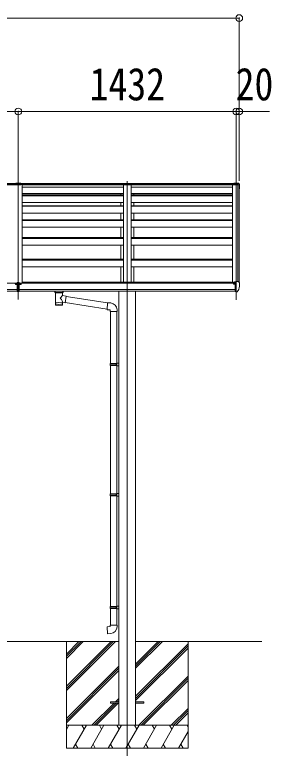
# Model space of a CAD drawing. Units: millimetres at full size. Extents: x -12578 to 12718, y -8779 to 8681.
# Drawn here: x 7086 to 8773, y -5637 to -815 of the extents above; entities that cross this region are included whole.
import ezdxf
from ezdxf.enums import TextEntityAlignment as Align

# ---------------------------------------------------------------- set-up
doc = ezdxf.new("R2010")
doc.units = ezdxf.units.MM
doc.header["$LTSCALE"] = 45
doc.header["$PDMODE"] = 32
doc.header["$PDSIZE"] = 45
for name, color, linetype, lineweight in [('0-0_0', 4, 'Continuous', 9), ('0-1_本体', 4, 'Continuous', 9), ('0-2_部品', 7, 'Continuous', 9), ('0-8_PARTS2', 2, 'Continuous', 9), ('0-A_寸法', 6, 'Continuous', 9)]:
    doc.layers.add(name, color=color, linetype=linetype, lineweight=lineweight)
doc.styles.add('ＭＳ ゴシック', font='')
doc.styles.get('ＭＳ ゴシック').set_extended_font_data('MS Gothic')

msp = doc.modelspace()

# ---------------------------------------------------------------- linework, layer by layer
at = {"layer": '0-0_0'}
for p, q in [((7126.58, -1924.42), (8526.58, -1924.42)), ((8526.58, -1926), (7126.58, -1926)), ((8530.08, -1931.62), (7126.58, -1931.62)), ((8530.08, -1932.53), (7135.08, -1932.53)), ((7135.08, -1932.53), (7135.08, -2578.73)), ((7135.08, -1947.73), (7801.08, -1947.73)), ((7801.08, -1932.53), (7801.08, -2572.32)), ((7851.08, -1932.53), (7851.08, -2572.32)), ((7851.08, -1947.73), (8517.09, -1947.73)), ((8517.09, -1932.53), (8517.09, -2578.73)), ((8552.39, -2568.92), (8552.39, -1934.09)), ((8553.09, -1934.09), (8553.09, -2568.92)), ((8561.13, -1934.51), (8553.3, -1934.1)), ((8562.07, -1935.35), (8562.09, -2575.47)), ((7135.08, -1991.26), (7801.08, -1991.26)), ((7135.08, -1992.33), (7801.08, -1992.33)), ((7135.08, -1993.64), (7801.08, -1993.64)), ((7801.08, -2002.47), (7135.08, -2002.47)), ((7801.08, -2005.05), (7135.08, -2005.05)), ((7783.59, -2002.47), (7783.59, -1993.64)), ((7851.08, -1991.26), (8517.09, -1991.26)), ((7851.08, -1992.33), (8517.09, -1992.33)), ((7851.08, -1993.64), (8517.09, -1993.64)), ((8517.09, -2002.47), (7851.08, -2002.47)), ((8517.09, -2005.05), (7851.08, -2005.05)), ((7868.59, -2002.47), (7868.59, -1993.64)), ((7801.08, -2049.79), (7135.08, -2049.79)), ((7801.08, -2070.38), (7135.08, -2070.38)), ((7783.59, -2070.38), (7783.59, -2049.79)), ((8517.09, -2049.79), (7851.08, -2049.79)), ((8517.09, -2070.38), (7851.08, -2070.38)), ((7868.59, -2070.38), (7868.59, -2049.79)), ((7801.08, -2073.95), (7135.08, -2073.95)), ((7801.08, -2118.49), (7135.08, -2118.49)), ((7783.59, -2162.94), (7783.59, -2118.49)), ((8517.09, -2073.95), (7851.08, -2073.95)), ((8517.09, -2118.49), (7851.08, -2118.49)), ((7868.59, -2162.94), (7868.59, -2118.49)), ((7801.08, -2162.94), (7135.08, -2162.94)), ((7801.08, -2167.6), (7135.08, -2167.6)), ((8517.09, -2162.94), (7851.08, -2162.94)), ((8517.09, -2167.6), (7851.08, -2167.6)), ((7801.08, -2211.87), (7135.08, -2211.87)), ((7783.59, -2280.14), (7783.59, -2211.87)), ((8517.09, -2211.87), (7851.08, -2211.87)), ((7868.59, -2280.14), (7868.59, -2211.87)), ((7801.08, -2280.14), (7135.08, -2280.14)), ((7801.08, -2285.87), (7135.08, -2285.87)), ((8517.09, -2280.14), (7851.08, -2280.14)), ((8517.09, -2285.87), (7851.08, -2285.87)), ((7801.08, -2329.81), (7135.08, -2329.81)), ((7783.59, -2421.54), (7783.59, -2329.81)), ((8517.09, -2329.81), (7851.08, -2329.81)), ((7868.59, -2421.54), (7868.59, -2329.81)), ((7801.08, -2421.54), (7135.08, -2421.54)), ((7801.08, -2428.34), (7135.08, -2428.34)), ((8517.09, -2421.54), (7851.08, -2421.54)), ((8517.09, -2428.34), (7851.08, -2428.34)), ((7801.08, -2471.89), (7135.08, -2471.89)), ((7783.59, -2572.32), (7783.59, -2471.89)), ((8517.09, -2471.89), (7851.08, -2471.89)), ((7868.59, -2572.32), (7868.59, -2471.89)), ((8535.59, -2578.73), (7116.58, -2578.73)), ((8512.09, -2572.32), (7140.08, -2572.32)), ((7140.08, -2578.73), (7140.08, -2572.32)), ((8512.09, -2578.73), (8512.09, -2572.4)), ((7116.58, -2620.33), (8535.59, -2620.33)), ((8535.59, -2632.17), (7116.58, -2632.1)), ((7771.09, -2632.11), (7771.09, -5485.23)), ((7881.09, -2632.12), (7881.09, -5485.23))]:
    msp.add_line(p, q, dxfattribs=at)
at = {"layer": '0-0_0', "color": 7}
msp.add_line((6109.08, -4935.23), (7771.09, -4935.23), dxfattribs=at)
at = {"layer": '0-0_0'}
msp.add_circle((8528.11, -2583.84), 3, dxfattribs=at)
msp.add_arc((8561.08, -1935.51), 1, 6.67014, 87, dxfattribs=at)
at = {"layer": '0-1_本体'}
for p, q in [((2113.59, -1924.42), (7094.58, -1924.42)), ((7094.58, -1926), (2113.59, -1926)), ((7098.08, -1931.62), (2110.09, -1931.62)), ((7098.08, -1932.53), (2110.09, -1932.53)), ((7103.58, -2578.73), (2104.58, -2578.73)), ((2104.58, -2620.33), (7103.58, -2620.33)), ((7103.58, -2632.17), (2104.58, -2632.1))]:
    msp.add_line(p, q, dxfattribs=at)
at = {"layer": '0-2_部品'}
for p, q in [((7110.08, -1922.42), (7093.58, -1923.43)), ((7110.08, -1923.19), (7093.58, -1924.2)), ((7093.58, -1923.43), (7093.58, -1932.66)), ((7110.08, -1923.92), (7093.58, -1924.92)), ((7110.08, -1924.31), (7093.58, -1925.18)), ((7126.58, -1923.43), (7110.08, -1922.42)), ((7126.58, -1924.2), (7110.08, -1923.19)), ((7126.58, -1924.92), (7110.08, -1923.92)), ((7110.08, -1932.19), (7110.08, -1924.31)), ((7126.58, -1925.18), (7110.08, -1924.31)), ((7126.58, -1923.43), (7126.58, -1932.66)), ((8526.58, -1923.29), (8542.08, -1922.35)), ((8526.58, -1923.29), (8526.58, -1924.06)), ((8526.58, -1924.06), (8526.58, -1924.79)), ((8526.58, -1925.18), (8542.08, -1924.36)), ((8526.58, -1924.79), (8526.58, -1925.18)), ((8526.58, -1925.18), (8526.58, -1927.58)), ((8526.58, -1927.58), (8530.08, -1927.4)), ((8526.58, -1928.88), (8526.58, -1927.58)), ((8542.08, -1922.35), (8546.12, -1922.59)), ((8542.08, -1923.12), (8542.08, -1922.35)), ((8542.08, -1922.35), (8542.08, -1923.12)), ((8542.08, -1923.12), (8542.08, -1923.84)), ((8542.08, -1926.76), (8542.08, -1924.36)), ((8557.88, -1925.2), (8542.08, -1924.36)), ((8552.04, -1922.95), (8558.3, -1923.34)), ((8557.74, -1924.07), (8557.74, -1924.8)), ((8557.88, -1925.2), (8562.3, -1932.61)), ((8559.06, -1923.76), (8563.54, -1930.19)), ((7100.82, -1933.01), (7110.08, -1933.13)), ((7119.34, -1933.01), (7110.08, -1933.13)), ((8526.58, -1928.88), (8530.08, -1928.88)), ((8553.19, -1932.59), (8530.08, -1931.19)), ((8530.08, -1931.19), (8530.08, -1934.09)), ((8553.15, -1934.09), (8530.08, -1934.09)), ((8561.16, -1934.51), (8553.15, -1934.09)), ((8553.19, -1931.93), (8561.24, -1932.32)), ((8553.19, -1932.59), (8561.24, -1933.01)), ((8562.58, -1936.68), (8562.58, -1936)), ((8563.54, -1930.19), (8563.54, -1933.71)), ((8564.08, -1931.91), (8564.08, -1936)), ((8564.08, -1936.68), (8564.08, -1936)), ((7095.61, -2583.99), (7095.61, -2585.64)), ((7095.61, -2584.89), (7096.61, -2584.89)), ((7096.61, -2585.64), (7096.61, -2583.99)), ((7097.61, -2584.74), (7098.61, -2584.74)), ((7103.58, -2576.31), (7103.58, -2635.17)), ((7122.56, -2584.74), (7121.56, -2584.74)), ((7123.56, -2583.99), (7123.56, -2585.64)), ((7123.56, -2584.89), (7124.56, -2584.89)), ((7124.56, -2585.64), (7124.56, -2583.99)), ((8525.59, -2574.77), (8525.59, -2578.73)), ((8540.59, -2573.61), (8526.59, -2573.66)), ((8530.09, -2573.65), (8530.09, -2571.75)), ((8530.59, -2583.84), (8530.29, -2583.84)), ((8531.11, -2583.84), (8530.59, -2583.84)), ((8530.91, -2571.34), (8540.59, -2570.62)), ((8535.59, -2578.65), (8542.09, -2578.26)), ((8540.59, -2569.84), (8542.09, -2569.84)), ((8540.59, -2569.84), (8540.59, -2576.01)), ((8542.09, -2637.42), (8542.09, -2568.92)), ((8557.18, -2569.49), (8561.24, -2575.3)), ((8564.09, -2578.29), (8564.09, -2578.92)), ((7103.58, -2622.01), (7116.58, -2622.01)), ((7350.59, -2638.22), (7350.59, -2632.1)), ((7354.69, -2642.72), (7354.67, -2723.01)), ((7400.49, -2660.29), (7400.49, -2642.71)), ((7404.59, -2638.22), (7404.59, -2632.1)), ((8535.59, -2634.22), (8541.09, -2634.22)), ((8541.59, -2635.22), (8541.09, -2634.22)), ((8542.09, -2635.22), (8541.59, -2635.22)), ((8543.59, -2637.33), (8542.09, -2637.42)), ((8543.59, -2637.33), (8547.3, -2637.1)), ((8549.71, -2635.61), (8559.45, -2620.23)), ((7425.71, -2664.2), (7400.49, -2660.29)), ((7425.71, -2664.2), (7418.69, -2709.46)), ((7697.15, -2708.37), (7425.4, -2666.21)), ((7400.5, -2723.01), (7400.49, -2706.38)), ((7400.49, -2706.64), (7418.69, -2709.46)), ((7693.48, -2750.31), (7418.96, -2707.72)), ((7718.01, -2709.93), (7697.17, -2708.11)), ((7713.09, -2765.68), (7759.09, -2765.68)), ((7715.09, -2765.68), (7715.09, -3108.71)), ((7757.09, -2765.68), (7757.09, -3106.15)), ((7759.09, -2765.68), (7759.09, -2754.76)), ((7713.09, -3110.71), (7714.09, -3108.71)), ((7713.09, -3110.71), (7757.09, -3110.71)), ((7713.09, -3110.71), (7713.09, -3118.71)), ((7713.09, -3118.71), (7757.09, -3118.71)), ((7713.09, -3118.71), (7714.09, -3120.71)), ((7714.09, -3108.71), (7757.09, -3108.71)), ((7714.09, -3120.71), (7757.09, -3120.71)), ((7715.09, -3120.71), (7715.09, -3964.89)), ((7752.61, -3110.71), (7752.18, -3108.71)), ((7755.09, -3106.21), (7771.09, -3105.74)), ((7755.09, -3108.21), (7755.09, -3106.21)), ((7755.09, -3108.21), (7757.09, -3108.21)), ((7755.09, -3123.21), (7755.09, -3121.21)), ((7755.09, -3123.21), (7771.09, -3123.68)), ((7757.09, -3123.27), (7757.09, -3962.34)), ((7771.09, -3105.74), (7771.09, -3123.68)), ((7713.09, -3966.89), (7714.09, -3964.89)), ((7713.09, -3966.89), (7757.09, -3966.89)), ((7713.09, -3966.89), (7713.09, -3974.89)), ((7713.09, -3974.89), (7757.09, -3974.89)), ((7713.09, -3974.89), (7714.09, -3976.89)), ((7714.09, -3964.89), (7757.09, -3964.89)), ((7714.09, -3976.89), (7757.09, -3976.89)), ((7715.09, -3976.89), (7715.09, -4705.08)), ((7752.61, -3966.89), (7752.18, -3964.89)), ((7755.09, -3962.39), (7771.09, -3961.92)), ((7755.09, -3964.39), (7755.09, -3962.39)), ((7755.09, -3964.39), (7757.09, -3964.39)), ((7755.09, -3979.39), (7755.09, -3977.39)), ((7755.09, -3979.39), (7771.09, -3979.86)), ((7757.09, -3979.45), (7757.09, -4702.52)), ((7771.09, -3961.92), (7771.09, -3979.86)), ((7713.09, -4707.08), (7714.09, -4705.08)), ((7713.09, -4707.08), (7757.09, -4707.08)), ((7713.09, -4707.08), (7713.09, -4715.08)), ((7713.09, -4715.08), (7757.09, -4715.08)), ((7713.09, -4715.08), (7714.09, -4717.08)), ((7714.09, -4705.08), (7757.09, -4705.08)), ((7714.09, -4717.08), (7757.09, -4717.08)), ((7715.09, -4717.08), (7715.09, -4827.08)), ((7752.61, -4707.08), (7752.18, -4705.08)), ((7755.09, -4702.58), (7771.09, -4702.11)), ((7755.09, -4704.58), (7755.09, -4702.58)), ((7755.09, -4704.58), (7757.09, -4704.58)), ((7755.09, -4719.58), (7755.09, -4717.58)), ((7755.09, -4719.58), (7771.09, -4720.05)), ((7757.09, -4719.64), (7757.09, -4827.08)), ((7771.09, -4702.11), (7771.09, -4720.05)), ((7713.09, -4827.08), (7759.09, -4827.08)), ((7713.09, -4837.08), (7713.09, -4827.08)), ((7759.09, -4827.08), (7759.09, -4838)), ((7426.09, -4935.23), (7426.09, -5635.23)), ((7426.09, -5229.41), (7720.27, -4935.23)), ((7426.09, -5243.55), (7734.41, -4935.23)), ((7426.09, -5257.69), (7748.55, -4935.23)), ((7426.09, -5045.56), (7536.42, -4935.23)), ((7426.09, -5031.42), (7522.28, -4935.23)), ((7426.09, -5017.28), (7508.13, -4935.23)), ((8710.96, -4935.23), (7881.09, -4935.23)), ((7881.09, -5111.06), (8056.92, -4935.23)), ((7881.09, -5096.92), (8042.78, -4935.23)), ((7881.09, -5082.78), (8028.63, -4935.23)), ((7881.09, -5294.91), (8226.09, -4949.91)), ((7881.09, -5309.05), (8226.09, -4964.05)), ((8226.09, -4935.23), (8226.09, -5635.23)), ((7881.09, -5323.19), (8226.09, -4978.2)), ((7426.09, -5441.54), (7771.09, -5096.54)), ((7426.09, -5455.68), (7771.09, -5110.69)), ((7426.09, -5469.83), (7771.09, -5124.83)), ((7902.89, -5485.23), (8226.09, -5162.04)), ((7917.04, -5485.23), (8226.09, -5176.19)), ((7931.18, -5485.23), (8226.09, -5190.33)), ((7594.53, -5485.23), (7739.18, -5340.58)), ((7608.67, -5485.23), (7753.33, -5340.58)), ((7622.81, -5485.23), (7767.47, -5340.58)), ((7748.18, -5331.58), (7771.09, -5308.68)), ((7762.33, -5331.58), (7771.09, -5322.82)), ((8115.03, -5485.23), (8226.09, -5374.17)), ((8129.17, -5485.23), (8226.09, -5388.32)), ((8143.31, -5486.08), (8226.09, -5403.3)), ((8226.09, -5485.23), (7426.09, -5485.23)), ((7426.09, -5512.74), (7441.97, -5485.23)), ((7470.83, -5635.23), (7557.44, -5485.23)), ((7542.44, -5511.21), (7527.43, -5485.23)), ((7586.3, -5635.23), (7672.91, -5485.23)), ((7657.9, -5511.22), (7642.9, -5485.23)), ((7701.77, -5635.23), (7788.38, -5485.23)), ((7773.37, -5511.21), (7758.37, -5485.23)), ((7817.24, -5635.23), (7903.85, -5485.23)), ((7888.85, -5511.21), (7873.84, -5485.23)), ((7932.71, -5635.23), (8019.32, -5485.23)), ((8004.32, -5511.21), (7989.31, -5485.23)), ((8048.18, -5635.23), (8134.79, -5485.23)), ((8104.79, -5485.23), (8119.79, -5511.21)), ((8220.26, -5485.23), (8226.09, -5495.33)), ((8163.65, -5635.23), (8226.09, -5527.1)), ((7426.09, -5635.23), (8226.09, -5635.23)), ((7485.83, -5609.25), (7500.83, -5635.23)), ((7601.3, -5609.25), (7616.3, -5635.23)), ((7716.77, -5609.25), (7731.77, -5635.23)), ((7832.24, -5609.25), (7847.24, -5635.23)), ((7947.71, -5609.25), (7962.71, -5635.23)), ((8063.18, -5609.25), (8078.18, -5635.23)), ((8178.65, -5609.25), (8193.65, -5635.23))]:
    msp.add_line(p, q, dxfattribs=at)
at = {"layer": '0-2_部品', "color": 4}
for p, q in [((7716.29, -5331.58), (7716.29, -5340.58)), ((7716.29, -5331.58), (7771.09, -5331.58)), ((7716.29, -5340.58), (7771.09, -5340.58)), ((7881.09, -5331.58), (7935.89, -5331.58)), ((7881.09, -5340.58), (7935.89, -5340.58)), ((7935.89, -5331.58), (7935.89, -5340.58))]:
    msp.add_line(p, q, dxfattribs=at)
at = {"layer": '0-2_部品'}
for points in [[(7110.08, -1924.31), (7110.08, -1923.92), (7110.08, -1923.19), (7110.08, -1922.42)], [(8542.08, -1926.76), (8530.08, -1927.18), (8530.08, -1930.55)], [(8542.08, -1924.36), (8542.08, -1923.84), (8542.08, -1923.12)], [(8558.3, -1923.34), (8558.18, -1923.34), (8557.84, -1923.56), (8557.74, -1924.07)], [(8557.74, -1924.8), (8557.8, -1925.01), (8557.88, -1925.2)], [(7093.58, -1931.99), (7110.08, -1932.19), (7126.58, -1931.99)], [(8553.19, -1931.93), (8530.08, -1930.55), (8530.08, -1931.19)], [(7094.61, -2583.84), (7093.61, -2583.84), (7093.61, -2584.74), (7094.61, -2584.74)], [(7096.61, -2582.94), (7096.61, -2582.04), (7095.61, -2582.04), (7095.61, -2582.94)], [(7095.61, -2585.64), (7095.61, -2586.54), (7096.61, -2586.54), (7096.61, -2585.64)], [(7098.61, -2584.74), (7098.61, -2583.84), (7097.61, -2583.84)], [(7103.58, -2576.31), (7116.58, -2576.31), (7116.58, -2635.17), (7103.58, -2635.17)], [(7121.56, -2584.74), (7121.56, -2583.84), (7122.56, -2583.84)], [(7123.56, -2582.94), (7123.56, -2582.04), (7124.56, -2582.04), (7124.56, -2582.94)], [(7124.56, -2585.64), (7124.56, -2586.54), (7123.56, -2586.54), (7123.56, -2585.64)], [(7125.56, -2583.84), (7126.56, -2583.84), (7126.56, -2584.74), (7125.56, -2584.74)], [(8525.59, -2582.22), (8525.59, -2583.84), (8525.11, -2583.84)], [(8530.29, -2582.65), (8530.29, -2583.84), (8525.59, -2583.84)], [(8530.91, -2571.34), (8530.74, -2571.36), (8530.59, -2571.39), (8530.44, -2571.43), (8530.32, -2571.48), (8530.22, -2571.54), (8530.15, -2571.61), (8530.1, -2571.68), (8530.09, -2571.75)], [(8535.59, -2634.22), (8535.59, -2576.01), (8540.59, -2576.01)], [(8542.09, -2568.92), (8554.09, -2568.92), (8556.42, -2569.06)], [(7350.63, -2638.28), (7350.6, -2637.92), (7350.85, -2636.96), (7351.37, -2636.08), (7352.17, -2635.24), (7353.29, -2634.44), (7354.69, -2633.72)], [(7350.63, -2638.16), (7350.6, -2638.52), (7350.85, -2639.48), (7351.37, -2640.36), (7352.17, -2641.2), (7353.29, -2642), (7354.69, -2642.72)], [(7400.49, -2633.73), (7400.72, -2633.82), (7402.08, -2634.56), (7403.19, -2635.41), (7403.94, -2636.27), (7404.41, -2637.17), (7404.58, -2638.06)], [(7400.49, -2642.71), (7400.72, -2642.61), (7402.08, -2641.88), (7403.19, -2641.03), (7403.94, -2640.17), (7404.41, -2639.27), (7404.58, -2638.38)], [(8542.09, -2623.53), (8538.92, -2623.12), (8535.59, -2622.69)], [(7697.17, -2708.11), (7693.16, -2753.94), (7713.09, -2755.68), (7713.09, -2765.68)], [(7752.61, -3110.71), (7752.61, -3118.71), (7752.18, -3120.71)], [(7755.09, -3121.21), (7757.09, -3121.21), (7757.09, -3108.21)], [(7752.61, -3966.89), (7752.61, -3974.89), (7752.18, -3976.89)], [(7755.09, -3977.39), (7757.09, -3977.39), (7757.09, -3964.39)], [(7752.61, -4707.08), (7752.61, -4715.08), (7752.18, -4717.08)], [(7755.09, -4717.58), (7757.09, -4717.58), (7757.09, -4704.58)], [(7718.01, -4882.83), (7697.17, -4884.65), (7693.16, -4838.83), (7713.09, -4837.08)]]:
    msp.add_lwpolyline(points, dxfattribs=at)
for centre, radius, start, end in [((8561.51, -1719.51), 203.67, 265.66569, 267.33529), ((8558.24, -1924.34), 1, 34.92333, 86.50831), ((8561.08, -1936), 1.5, 0.10179, 87.11637), ((8561.09, -1936), 2.99, 0.10179, 87.11637), ((8363.57, -1936.33), 199.01, 355.91195, 359.99961), ((8363.57, -1936.68), 199.01, 355.91198, 359.99961), ((8363.59, -1936.68), 200.5, 351.88835, 359.99962), ((8560.82, -1935.52), 3.27, 33.61079, 63.09912), ((8528.09, -2583.84), 2.5, 28.35764, 180), ((8528.09, -2583.84), 2.5, 0, 28.35764), ((8556.36, -2570.06), 1, 35, 86.5), ((8371.59, -2578.92), 192.49, 347.8767, 359.9992), ((8561.09, -2578.29), 3, 0, 87), ((7367.66, -2683.44), 51.38, 92.46126, 104.61963), ((7387.54, -2683.44), 51.38, 75.38037, 87.53874), ((8547.11, -2634.11), 3, 273.5, 330), ((8556.86, -2618.73), 3, 330, 348.16652), ((7714.09, -2754.76), 45, 0, 85), ((7714.09, -4838), 45, 275, 0)]:
    msp.add_arc(centre, radius, start, end, dxfattribs=at)
for centre, major_axis, ratio, start_param, end_param in [((7093.75, -1932.42), (8.19, -0.54), 0.030654, 4.6941949, 5.7567039), ((7126.42, -1932.42), (8.19, 0.54), 0.030654, 3.6680741, 4.730583), ((8561.08, -1935.87), (0.11, 3.55), 0.844901, 5.9032824, 6.268104), ((8561.08, -1931.91), (0, -3.01), 0.996195, 1.5707963, 2.1816616), ((7096.11, -2584.29), (5.9, 0), 0.9, 6.2831853, 9.424778), ((7094.61, -2582.94), (-1, 0), 0.9, 1.5707963, 3.1415927), ((7094.61, -2585.64), (1, 0), 0.9, 6.2831853, 7.8539816), ((7094.61, -2583.99), (1, 0), 0.9, 6.2831853, 6.9023328), ((7097.61, -2582.94), (1, 0), 0.9, 3.1415927, 4.712389), ((7097.61, -2583.99), (-1, 0), 0.9, 5.6640378, 6.2831853), ((7097.61, -2585.64), (-1, 0), 0.9, 4.712389, 6.2831853), ((7124.06, -2584.29), (-5.9, 0), 0.9, 3.1415927, 6.2831853), ((7122.56, -2582.94), (-1, 0), 0.9, 1.5707963, 3.1415927), ((7122.56, -2585.64), (1, 0), 0.9, 6.2831853, 7.8539816), ((7122.56, -2583.99), (1, 0), 0.9, 6.2831853, 6.9023328), ((7125.56, -2582.94), (1, 0), 0.9, 3.1415927, 4.712389), ((7125.56, -2583.99), (-1, 0), 0.9, 5.6640378, 6.2831853), ((7125.56, -2585.64), (-1, 0), 0.9, 4.712389, 6.2831853), ((8526.59, -2574.77), (0.02, 1.1), 0.906239, 0.0206394, 1.5914357), ((7377.59, -2643.91), (-22.91, -0.42), 0.072511, 4.711586, 6.2823824), ((7377.61, -2642.28), (-22.91, -0.42), 0.072511, 4.711586, 6.2823824), ((7377.56, -2642.29), (22.92, -0.42), 0.07247, 0.0008089, 1.5716053), ((7377.56, -2643.91), (22.92, -0.42), 0.07247, 0.0008089, 1.5716053), ((7388.59, -2638.22), (16, 0), 0.361356, 0, 0.0194874), ((7388.59, -2638.22), (16, 0), 0.361356, 6.2636979, 6.2831853), ((7377.58, -2679.84), (-22.81, 26.62), 0.234429, 3.1563334, 4.5976381), ((7380.14, -2682.49), (20.32, 22.25), 0.045535, 4.9756507, 6.2441899), ((7377.59, -2723.01), (22.92, 0), 0.101955, 6.2829723, 9.4248207), ((7377.59, -2723.01), (22.92, 0), 0.101955, 3.1415499, 6.2833984), ((7377.59, -2710.57), (22.91, 0), 0.122865, 6.2831853, 9.424778)]:
    msp.add_ellipse(centre, major_axis=major_axis, ratio=ratio, start_param=start_param, end_param=end_param, dxfattribs=at)
for centre, major_axis in [((7096.11, -2583.99), (5.9, 0)), ((7124.06, -2583.99), (-5.9, 0))]:
    msp.add_ellipse(centre, major_axis=major_axis, ratio=0.9, dxfattribs=at)
at = {"layer": '0-8_PARTS2'}
for p, q in [((8542.08, -1871.1), (8542.09, -2689.86)), ((7110.08, -2686), (7110.08, -1881.75)), ((7826.08, -2689.86), (7826.08, -1908.4)), ((7826.09, -2508.08), (7826.09, -5703.23))]:
    msp.add_line(p, q, dxfattribs=at)
at = {"layer": '0-A_寸法'}
for p, q in [((2078.09, -837.45), (8562.08, -837.45)), ((8562.08, -837.45), (8562.08, -1451.34)), ((2098.09, -1451.34), (7110.08, -1451.34)), ((7110.08, -1451.34), (7110.08, -1906.91)), ((7110.08, -1451.34), (8542.08, -1451.34)), ((8542.08, -1451.34), (8542.08, -1906.91)), ((8542.08, -1451.34), (8562.08, -1451.34)), ((8562.08, -1451.34), (8562.08, -1906.91)), ((8562.08, -1451.34), (8762.08, -1451.34))]:
    msp.add_line(p, q, dxfattribs=at)
for p in [(8562.08, -837.45), (7110.08, -1451.34), (8542.08, -1451.34), (8562.08, -1451.34)]:
    msp.add_point(p, dxfattribs=at)

# ---------------------------------------------------------------- texts
at = {"layer": '0-A_寸法', "color": 7, "style": 'ＭＳ ゴシック', "width": 0.85}
for s, p in [('1432', (7578.58, -1442.34)), ('20', (8538.33, -1442.34))]:
    msp.add_text(s, height=214.4, dxfattribs=at).set_placement(p, align=Align.BOTTOM_LEFT)

doc.saveas('drawing.dxf')
